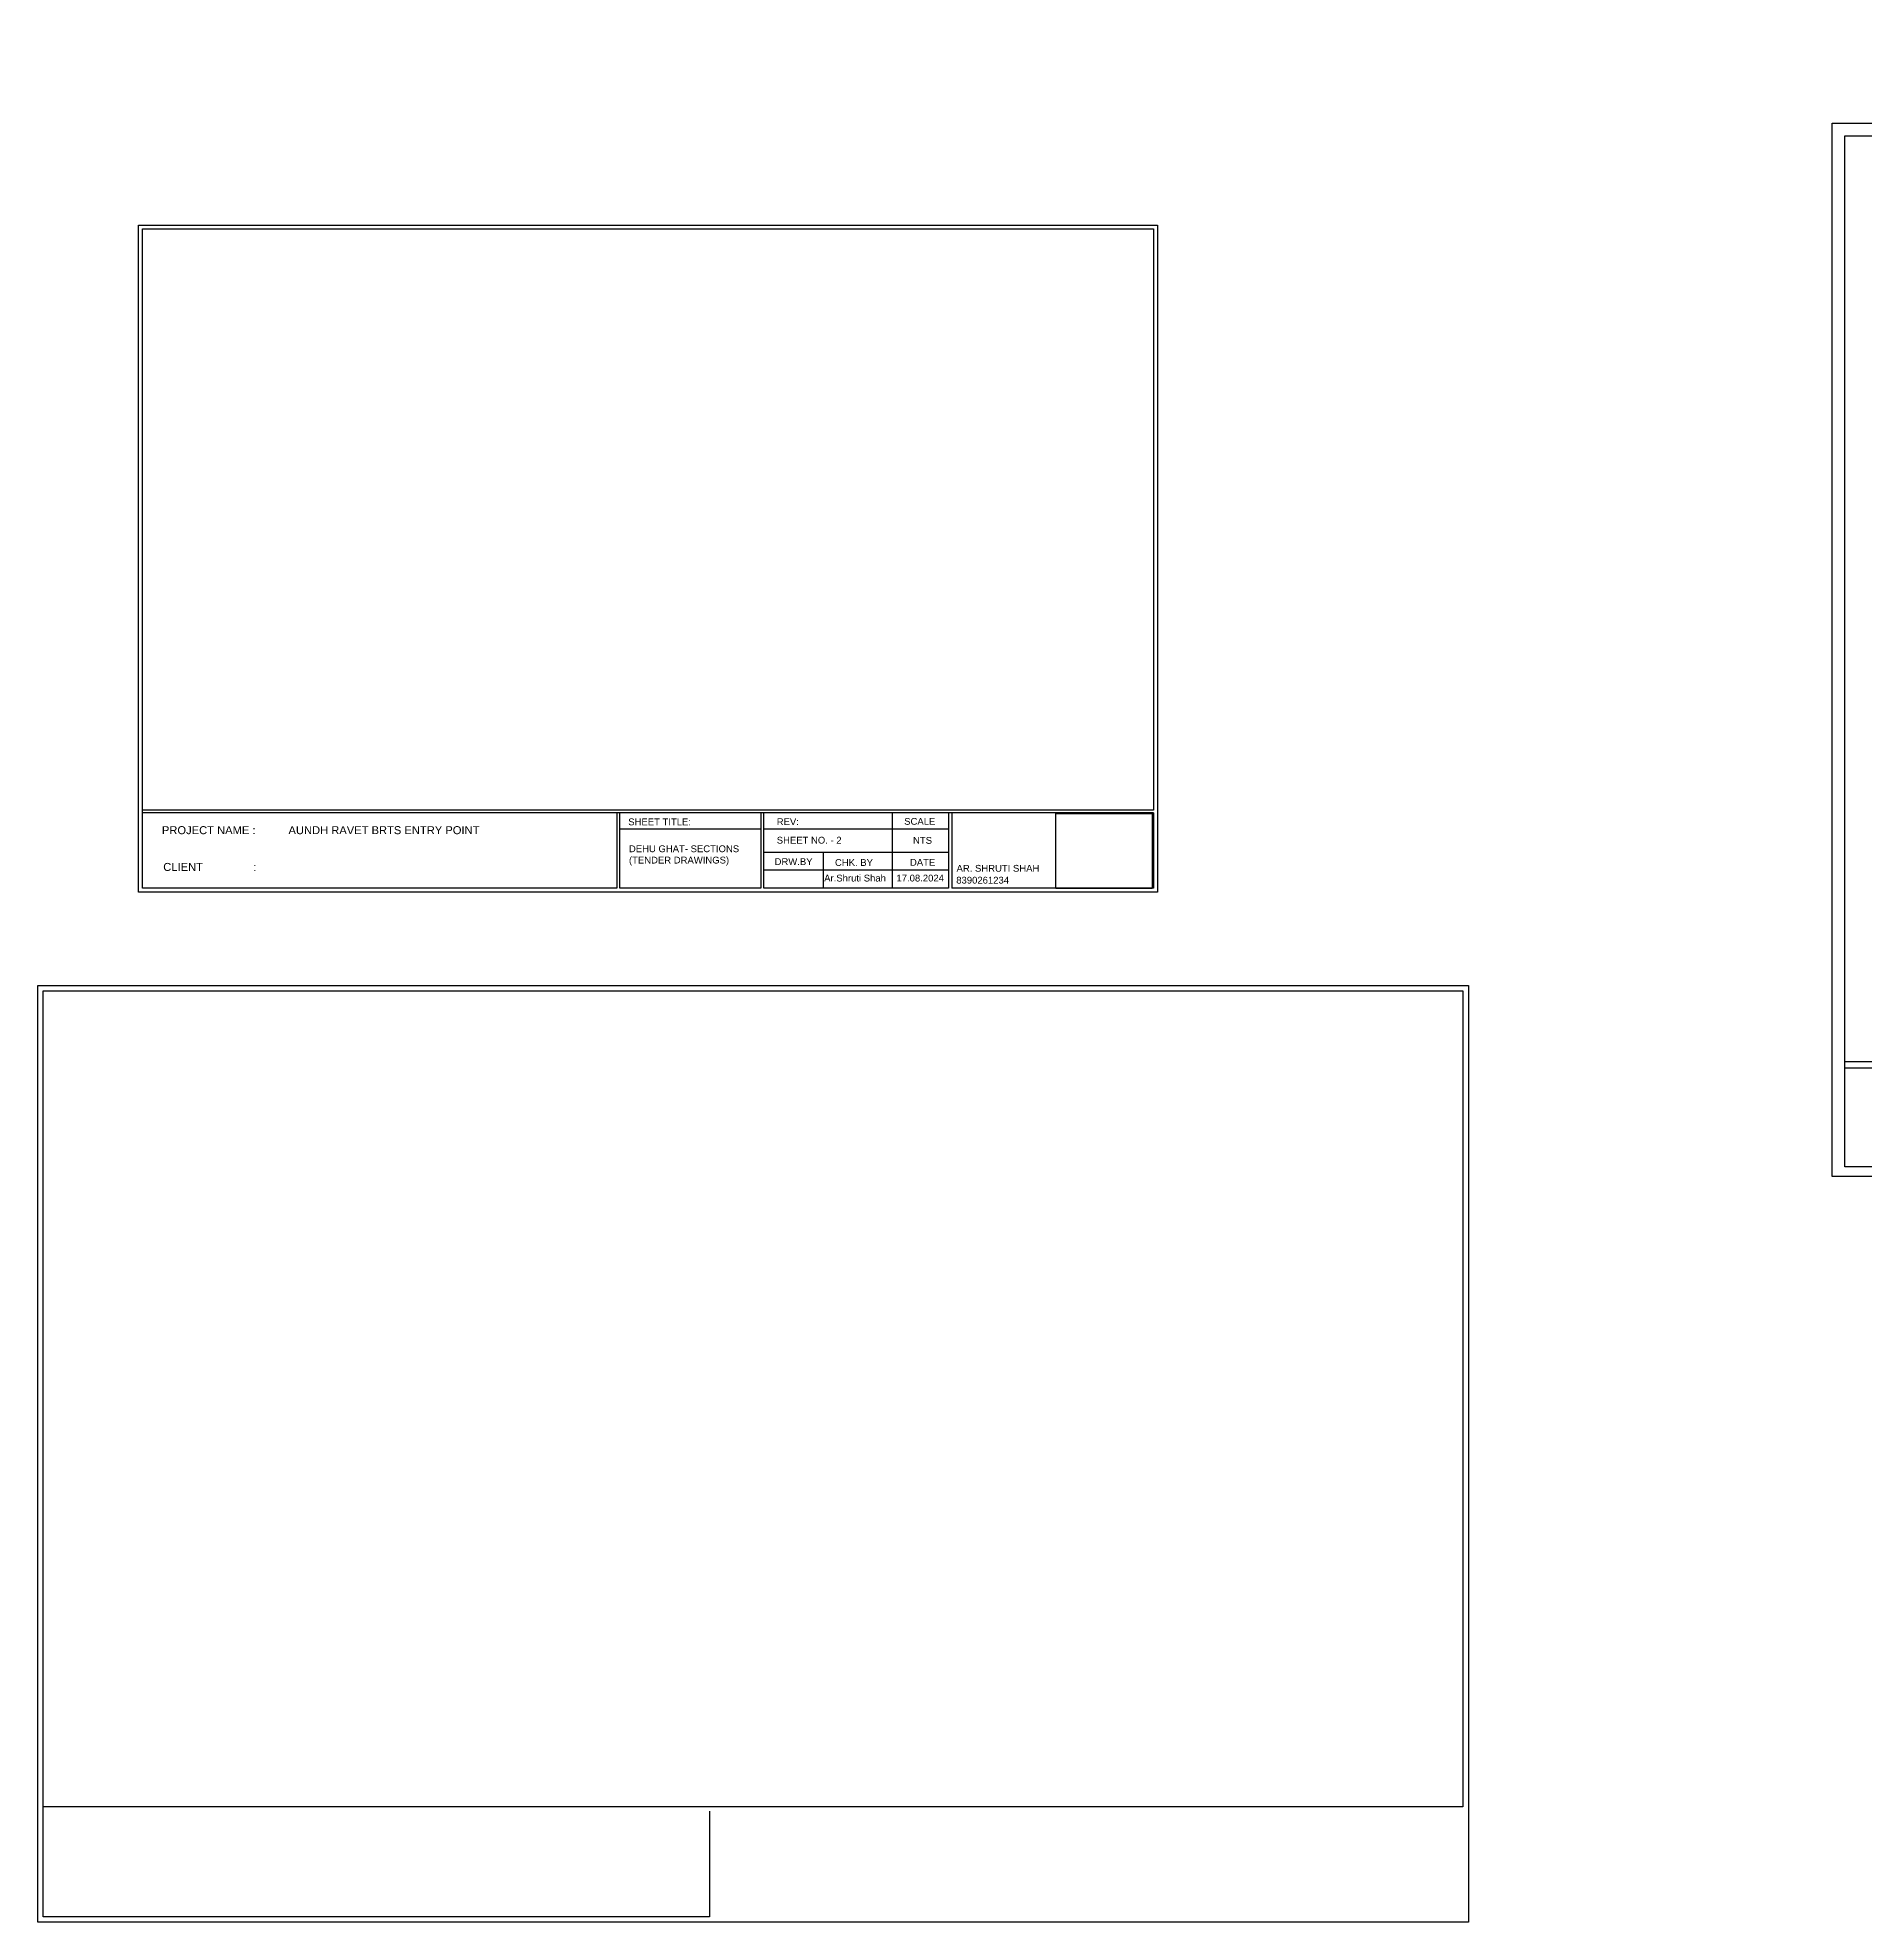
# Model space of a CAD drawing. Header units: metres. Extents: x 6 to 601, y -20 to 118.
# Drawn here: x 124.12 to 153.06, y -5.3 to 24.54 of the extents above; entities that cross this region are included whole.
import ezdxf

# ---------------------------------------------------------------- set-up
doc = ezdxf.new("R2010")
doc.units = ezdxf.units.M
doc.header["$MEASUREMENT"] = 0
doc.set_wipeout_variables(frame=1)
doc.layers.add('DEFPOINT', color=7, linetype='Continuous')
doc.layers.add('HATCH', color=8, linetype='Continuous')
doc.styles.add('PDF Arial', font='arial.ttf')
picture_1 = doc.add_image_def('image6.jpeg', size_in_pixel=(1080, 842))

msp = doc.modelspace()

# ---------------------------------------------------------------- linework, layer by layer
for p, q in [((141.788, 12.264), (125.783, 12.264)), ((173.733, 8.326), (152.733, 8.326)), ((173.733, 8.226), (152.733, 8.226))]:
    msp.add_line(p, q)
at = {"layer": 'DEFPOINT'}
for points in [[(135.572, 12.264), (135.572, 11.073), (133.34, 11.073), (133.34, 12.264)], [(138.543, 11.073), (135.619, 11.073), (135.619, 12.264)], [(141.788, 12.264), (141.788, 11.073), (138.596, 11.073)], [(134.756, -3.537), (134.756, -5.21), (124.21, -5.21), (124.21, 9.446), (146.685, 9.446), (146.685, -3.471), (124.21, -3.471)]]:
    msp.add_lwpolyline(points, dxfattribs=at)
msp.add_lwpolyline([(124.122, 9.533), (146.773, 9.533), (146.773, -5.298), (124.122, -5.298)], close=True, dxfattribs=at)
at = {"layer": 'HATCH', "color": 7, "lineweight": 25}
for points in [[(137.656, 11.073), (137.656, 11.646), (137.656, 12.264)], [(138.543, 12.264), (138.543, 11.073)], [(138.596, 12.264), (138.596, 11.073)], [(133.34, 12.011), (135.572, 12.011)], [(135.619, 12.011), (138.543, 12.011)], [(135.619, 11.646), (138.543, 11.646)], [(136.557, 11.646), (136.557, 11.073)], [(138.543, 11.357), (135.619, 11.357)]]:
    msp.add_lwpolyline(points, dxfattribs=at)

# ---------------------------------------------------------------- texts
at = {"layer": 'HATCH', "color": 7, "attachment_point": 7, "style": 'PDF Arial'}
for s, insert, char_height in [('PROJECT NAME :   ', (126.089, 11.927), 0.12647), ('AUNDH RAVET BRTS ENTRY POINT', (128.093, 11.927), 0.12647), ('SHEET TITLE:', (133.472, 12.068), 0.10757), ('REV:', (135.823, 12.072), 0.1076), ('SCALE', (137.841, 12.076), 0.1076), ('SHEET NO. - 2', (135.823, 11.778), 0.10757), ('NTS', (137.981, 11.775), 0.1076), ('CLIENT', (126.11, 11.345), 0.1265), ('DRW.BY', (135.789, 11.44), 0.1076), ('CHK. BY', (136.745, 11.425), 0.1076), ('DATE', (137.932, 11.429), 0.1076), ('AR. SHRUTI SHAH', (138.67, 11.333), 0.10757), ('Ar.Shruti Shah    17.08.2024', (136.574, 11.178), 0.10757), ('8390261234', (138.665, 11.145), 0.1076)]:
    msp.add_mtext(s, dxfattribs=dict(at, insert=insert, char_height=char_height))
for s, insert, char_height, width in [('DEHU GHAT- SECTIONS\\P(TENDER DRAWINGS)', (133.483, 11.432), 0.10757, 2.08296), (': ', (127.534, 11.345), 0.1265, 2.74918)]:
    msp.add_mtext(s, dxfattribs=dict(at, insert=insert, char_height=char_height, width=width))

# ---------------------------------------------------------------- pictures from other files: only their frames are drawn
image = msp.add_image(picture_1, insert=(140.242, 11.068), size_in_units=(1.524, 1.188))
image.dxf.flags = 7

# ---------------------------------------------------------------- wipeouts: each hides what was drawn before it
at = {"color": 7, "true_color": 0xffffff}
msp.add_wipeout([(135.759, 61.043), (165.278, 61.83), (165.614, 58.437), (165.614, 53.737), (173.553, 53.737), (173.553, 58.437), (210.639, 24.331), (128.852, 14.566)], dxfattribs=at).dxf.layer = 'DEFPOINT'

# ---------------------------------------------------------------- next in the draw order: linework, layer by layer
for points in [[(152.533, 23.185), (173.933, 23.185), (173.933, 6.51), (152.533, 6.51)], [(152.733, 22.985), (173.733, 22.985), (173.733, 6.663), (152.733, 6.663)]]:
    msp.add_lwpolyline(points, close=True)
at = {"layer": 'DEFPOINT'}
msp.add_lwpolyline([(125.72, 21.572), (141.851, 21.572), (141.851, 11.01), (125.72, 11.01)], close=True, dxfattribs=at)
msp.add_lwpolyline([(133.293, 12.264), (133.293, 11.073), (125.783, 11.073), (125.783, 21.51), (141.788, 21.51), (141.788, 12.311), (125.783, 12.311)], dxfattribs=at)

doc.saveas('drawing.dxf')
